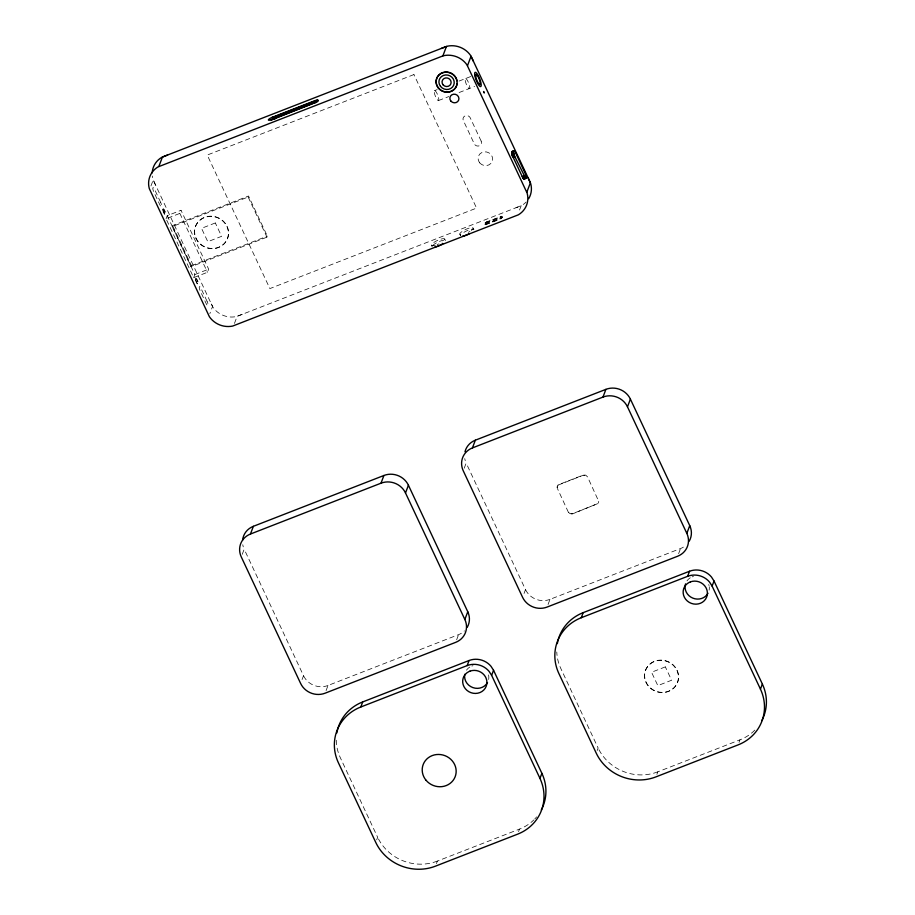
<?xml version="1.0" encoding="UTF-8"?>
<svg xmlns="http://www.w3.org/2000/svg" width="915" height="915" viewBox="0 0 915 915"><rect width="100%" height="100%" fill="white"/><g stroke="black" fill="none" stroke-linecap="round" stroke-linejoin="round"><path stroke-width="0.69" stroke-dasharray="4.58 3.43" d="M557.155 486.746C557.612 490.531 556.183 484.824 559.111 484.458L583.118 475.102L585.669 475.125L587.533 476.864L598.627 501.146M598.753 501.351L598.284 503.136M485.865 224.083L487.478 222.539L502.392 217.244L500.711 218.685L486.906 224.061L485.865 224.083L485.167 222.642L484.916 224.804L499.75 219.406L502.015 216.443L487.1 221.739L485.43 223.043L484.916 224.804M150.964 185.939L153.205 180.003L212.543 306.514L209.855 313.628M163.922 212.326L164.3 211.319M166.061 218.776L167.228 215.677L181.033 210.301L208.654 269.17L207.476 272.281L193.671 277.657L166.061 218.776L179.855 213.401L181.033 210.301M172.237 226.588L172.615 225.57L248.525 196.016L267.352 236.139L266.963 237.157L191.063 266.711L172.237 226.588L248.148 197.022L248.525 196.016M191.063 266.711L191.441 265.693L172.615 225.57M193.671 277.657L194.849 274.546L167.228 215.677M227.389 238.861A17.111 16.001 20.7 0 0 208.7 216.5A17.111 16.001 20.7 0 0 198.372 242.223A17.111 16.001 20.7 0 0 227.389 238.861L227.458 238.666A17.111 16.001 20.7 0 0 208.78 216.295A17.111 16.001 20.7 0 0 198.452 242.018A17.111 16.001 20.7 0 0 227.458 238.666M234.457 323.43L237.145 316.316L521.173 205.726L518.485 212.84M242.235 554.33L244.179 549.194A18.643 17.431 20.7 0 1 242.772 544.745M302.064 679.571L303.528 675.716L244.179 549.194M326.072 690.619L328.016 685.472L458.587 634.633A18.643 17.431 20.7 0 0 464.443 630.881M464.214 468.217L466.158 463.07A18.643 17.431 20.7 0 1 464.751 458.621M376.683 839.821L377.643 837.282L340.323 757.7A45.464 42.502 20.7 0 1 336.365 737.055M456.642 639.779L458.587 634.633M558.047 485.133L583.049 475.308L585.6 475.331L587.533 476.864M524.043 593.458L525.507 589.592L466.158 463.07M568.409 512.32L570.182 513.692L572.504 513.715L597.85 503.582L572.435 513.921L570.114 513.898L568.409 512.32L557.452 488.576M436.409 863.623L437.37 861.084L519.491 829.104A45.464 42.502 20.7 0 0 533.788 819.966M548.051 604.495L549.995 599.359L680.566 548.52A18.643 17.431 20.7 0 0 684.66 546.266M518.531 831.644L519.491 829.104M597.163 750.54L598.124 748.013L560.792 668.43A45.464 42.502 20.7 0 1 556.778 651.983M678.621 553.667L680.566 548.52M677.397 682.784A17.111 16.001 20.7 0 0 658.72 660.413A17.111 16.001 20.7 0 0 648.392 686.136A17.111 16.001 20.7 0 0 677.397 682.784L677.477 682.579A17.111 16.001 20.7 0 0 658.789 660.218A17.111 16.001 20.7 0 0 648.461 685.93A17.111 16.001 20.7 0 0 677.477 682.579M656.89 774.353L657.851 771.814L739.972 739.835A45.464 42.502 20.7 0 0 756.202 728.66M739.011 742.374L739.972 739.835M485.167 222.642L501.637 216.226L499.499 218.879L484.595 224.164M242.315 314.303L236.276 316.579A21.617 20.199 20.7 0 1 213.001 307.303L210.198 301.504M692.175 576.873L692.358 576.793A12.227 11.426 20.7 0 1 693.467 576.439M434.591 90.608L437.164 89.613M459.056 81.08L470.745 76.528M438.479 100.57L448.785 96.567M459.09 92.552L474.645 86.49M191.441 265.693L267.352 236.139M194.849 274.546L208.654 269.17M516.003 207.739L521.985 205.326A21.617 20.199 20.7 0 0 526.114 202.043M155.55 185.013L152.897 179.157A21.617 20.199 20.7 0 1 152.29 176.046M501.797 216.272L502.369 217.393M501.557 216.26L502.266 217.564M501.454 216.432L502.083 217.77M501.26 216.295L501.637 217.095M501.191 216.661L501.82 217.999M500.905 216.363L501.283 217.164M500.871 216.889L501.5 218.228M500.494 217.13L501.134 218.491M500.082 217.347L500.711 218.685M487.1 221.739L487.478 222.539M486.688 221.968L487.066 222.768M486.311 222.196L486.688 222.997M486.277 222.722L486.906 224.061M485.979 222.436L486.357 223.237M485.922 222.803L486.551 224.141M485.728 222.654L486.105 223.454M485.613 222.825L486.242 224.164M485.236 222.757L486.014 224.152M473.169 228.212L473.89 229.757A7.331 1.876 -25.1 0 0 468.789 230.008A7.331 1.876 -25.1 0 0 461.343 234.24M459.799 234.08L460.519 235.635A7.331 1.876 -25.1 0 1 460.714 235.018M444.736 239.067L445.468 240.622M431.468 245.311L432.189 246.867M248.148 197.022L266.963 237.157M179.855 213.401L207.476 272.281M163.488 210.484L164.734 213.161M460.771 234.686A7.331 1.876 -25.1 0 1 462.521 231.198A7.331 1.876 -25.1 0 1 471.5 227.618A7.331 1.876 -25.1 0 1 471.317 230.477M469.955 231.404A7.331 1.876 -25.1 0 1 468.354 232.307M435.494 245.22A7.331 1.876 -25.1 0 1 432.486 243.504A7.331 1.876 -25.1 0 1 442.654 238.724A7.331 1.876 -25.1 0 1 442.139 242.098M438.925 243.882A7.331 1.876 -25.1 0 1 437.187 244.625M432.669 245.609A7.331 1.876 -25.1 0 1 440.607 240.988A7.331 1.876 -25.1 0 1 445.456 241.171M549.995 599.359A18.643 17.431 20.7 0 1 525.507 589.592M328.016 685.472A18.643 17.431 20.7 0 1 303.528 675.716M657.851 771.814A45.464 42.502 20.7 0 1 598.124 748.013M686.993 580.888A12.227 11.426 20.7 0 1 690.276 577.8M708.736 584.525A12.227 11.426 20.7 0 1 709.045 585.623M709.239 586.744A12.227 11.426 20.7 0 1 709.125 590.118M536.648 816.878A45.464 42.502 20.7 0 1 534.772 818.959M466.513 670.169A12.227 11.426 20.7 0 1 469.807 667.069M471.877 666.063A12.227 11.426 20.7 0 1 472.998 665.708M488.564 674.904A12.227 11.426 20.7 0 1 488.37 680.486M437.37 861.084A45.464 42.502 20.7 0 1 377.643 837.282M413.935 74.561L207.236 155.047L269.879 288.58L476.578 208.094L413.935 74.561M215.322 222.951L201.529 228.327L207.797 241.697L221.602 236.322L215.322 222.951M665.342 666.875L651.549 672.25L657.816 685.61L671.61 680.234L665.342 666.875M481.164 141.116L470.241 117.841A3.82 3.569 20.7 0 0 465.22 115.839A3.82 3.569 20.7 0 0 463.345 120.528L474.256 143.804A3.82 3.569 20.7 0 0 479.277 145.805A3.82 3.569 20.7 0 0 481.164 141.116M160.605 202.261L154.749 189.76A3.511 0.869 68.7 0 0 152.862 187.861A3.511 0.869 68.7 0 0 153.869 192.104L159.725 204.594A3.511 0.869 68.7 0 0 161.612 206.504A3.511 0.869 68.7 0 0 160.605 202.261M207.042 301.229L201.174 288.74A3.511 0.869 68.7 0 0 199.298 286.83A3.511 0.869 68.7 0 0 200.294 291.073L206.15 303.563A3.511 0.869 68.7 0 0 208.037 305.473A3.511 0.869 68.7 0 0 207.042 301.229M479.723 162.87A7.331 6.863 20.7 0 0 492.156 161.44A7.331 6.863 20.7 0 0 484.149 151.856A7.331 6.863 20.7 0 0 479.723 162.87M162.836 210.015A3.054 0.755 68.7 0 0 165.009 214.648A3.054 0.755 68.7 0 0 164.494 210.805A3.054 0.755 68.7 0 0 162.836 210.015M195.513 279.693A3.054 0.755 68.7 0 0 197.686 284.325A3.054 0.755 68.7 0 0 197.183 280.493A3.054 0.755 68.7 0 0 195.513 279.693M163.11 209.901A3.054 0.755 68.7 0 0 165.283 214.545A3.054 0.755 68.7 0 0 164.769 210.702A3.054 0.755 68.7 0 0 163.11 209.901M195.799 279.59A3.054 0.755 68.7 0 0 197.972 284.222A3.054 0.755 68.7 0 0 197.457 280.379A3.054 0.755 68.7 0 0 195.799 279.59M465.209 80.394A5.353 1.315 68.7 0 0 469.018 88.503A5.353 1.315 68.7 0 0 468.125 81.778A5.353 1.315 68.7 0 0 465.209 80.394M434.293 92.426A5.353 1.315 68.7 0 0 438.102 100.536A5.353 1.315 68.7 0 0 437.198 93.822A5.353 1.315 68.7 0 0 434.293 92.426"/><path stroke-width="1.37" d="M526.022 178.322L524.101 179.1L522.728 177.59L513.143 157.266C509.575 153.937 513.807 147.452 515.888 153.457L525.37 173.758L526.216 177.053L525.748 178.448L514.802 156.625L513.429 152.325L513.795 150.689M524.569 178.025L524.101 179.1M158.844 166.507L162.424 157.025L446.451 46.436L442.871 55.918L158.032 166.907A21.617 20.199 20.7 0 0 149.317 188.639L209.421 316.784A21.617 20.199 20.7 0 0 232.685 326.06L518.393 214.808A21.617 20.199 20.7 0 0 527.12 193.076L467.016 64.942A21.617 20.199 20.7 0 0 443.741 55.666L442.871 55.918M467.771 611.758L464.854 619.478A18.643 17.431 20.7 0 1 455.67 642.353L325.1 693.193A18.643 17.431 20.7 0 1 300.612 683.425L241.263 556.903A18.643 17.431 20.7 0 1 250.447 534.028L253.364 526.319L383.923 475.48A18.643 17.431 20.7 0 1 408.422 485.236L467.771 611.758A18.643 17.431 20.7 0 1 467.256 627.267M467.474 65.72L471.053 56.238L530.403 182.748L526.811 192.23M250.447 534.028L381.006 483.189L383.923 475.48M464.854 619.478L405.505 492.956L408.422 485.236M541.886 773.335L539.964 778.402A45.464 42.502 20.7 0 1 517.57 834.183L435.449 866.162A45.464 42.502 20.7 0 1 375.733 842.36L338.401 762.778A45.464 42.502 20.7 0 1 360.796 706.998L362.717 701.931L469.052 660.516A18.643 17.431 20.7 0 1 490.989 666.28L493.551 670.283L541.886 773.335A45.464 42.502 20.7 0 1 541.303 809.935M689.75 525.645L686.833 533.365A18.643 17.431 20.7 0 1 677.649 556.229L547.078 607.068A18.643 17.431 20.7 0 1 522.591 597.312L463.242 470.79A18.643 17.431 20.7 0 1 472.426 447.915L475.343 440.195L605.902 389.355A18.643 17.431 20.7 0 1 630.401 399.123L689.75 525.645A18.643 17.431 20.7 0 1 689.235 541.154M360.796 706.998L467.142 665.594L469.052 660.516M539.964 778.402L491.63 675.35L493.551 670.283M472.426 447.915L602.985 397.076L605.902 389.355M686.833 533.365L627.484 406.832L630.401 399.123M762.367 684.054L760.445 689.132A45.464 42.502 20.7 0 1 738.05 744.913L655.929 776.881A45.464 42.502 20.7 0 1 596.203 753.079L558.871 673.509A45.464 42.502 20.7 0 1 581.265 617.728L583.187 612.65L689.533 571.246A18.643 17.431 20.7 0 1 711.47 577.01L714.02 581.002L762.367 684.054A45.464 42.502 20.7 0 1 761.783 720.654M581.265 617.728L687.611 576.324L689.533 571.246M760.445 689.132L712.11 586.08L714.02 581.002M272.91 119.236L274.889 117.337L272.144 117.669L315.401 100.833A3.511 0.904 -25.1 0 1 318.168 100.616A3.511 0.904 -25.1 0 1 315.355 102.8M441.282 48.449L447.332 46.185A21.617 20.199 20.7 0 1 470.596 55.46L473.41 61.248M271.137 119.739L314.394 102.892A3.511 0.904 -25.1 0 0 318.008 100.49A3.511 0.904 -25.1 0 0 315.275 100.559L272.018 117.406A3.511 0.904 -25.1 0 0 268.404 119.808A3.511 0.904 -25.1 0 0 271.137 119.739L272.098 119.648M271.263 120.002L314.394 102.892M511.782 151.615L513.978 150.746M512.514 151.513L514.173 150.872M511.702 152.176L513.361 151.535M511.725 152.553L513.372 151.901M511.771 152.977L513.429 152.325M511.851 153.446L513.509 152.794M511.954 153.949L513.612 153.297M512.103 154.475L513.75 153.834M512.263 155.035L513.921 154.395M512.457 155.596L514.116 154.955M512.663 156.168L514.322 155.527M513.143 157.266L514.802 156.625M522.213 176.606L523.872 175.955M522.728 177.59L524.375 176.95M522.98 178.013L524.638 177.373M523.243 178.379L524.89 177.727M523.483 178.677L525.141 178.025M523.712 178.894L525.37 178.253M523.918 179.031L526.102 178.139M167.594 155.012L161.623 157.426A21.617 20.199 20.7 0 0 152.199 172.901M712.11 586.08L709.548 582.077A18.643 17.431 20.7 0 0 687.611 576.324M491.63 675.35L489.079 671.358A18.643 17.431 20.7 0 0 467.142 665.594M528.047 177.739L530.7 183.595A21.617 20.199 20.7 0 1 528.664 198.727M274.26 117.143L275.095 118.916M272.956 117.395L273.791 119.179M272.018 117.406L272.979 119.453M469.086 233.863A7.331 1.876 -25.1 0 1 462.59 236.184M442.86 243.642A7.331 1.876 -25.1 0 1 434.716 247.142M457.134 83.425A10.603 9.916 20.7 0 1 441.304 90.391A10.603 9.916 20.7 0 1 440.71 73.52A10.603 9.916 20.7 0 1 457.031 80.817M602.985 397.076A18.643 17.431 20.7 0 1 627.484 406.832M464.98 451.781A18.643 17.431 20.7 0 1 475.343 440.195M381.006 483.189A18.643 17.431 20.7 0 1 405.505 492.956M242.601 540.147A18.643 17.431 20.7 0 1 253.364 526.319M557.338 643.634A45.464 42.502 20.7 0 1 583.187 612.65M707.981 593.275A12.227 11.426 20.7 0 1 692.735 598.09A12.227 11.426 20.7 0 1 685.518 583.907M487.501 682.556A12.227 11.426 20.7 0 1 472.815 687.577A12.227 11.426 20.7 0 1 464.774 674.275M336.869 732.904A45.464 42.502 20.7 0 1 362.717 701.931M483.578 91.546L484.149 92.781L483.578 91.546M469.967 671.141L468.892 671.599A12.227 11.426 20.7 0 0 464.008 686.719A12.227 11.426 20.7 0 0 479.986 692.541A12.227 11.426 20.7 0 0 485.922 677.798L485.396 676.757A12.227 11.426 20.7 0 0 469.967 671.141M690.436 581.871L689.372 582.317A12.227 11.426 20.7 0 0 684.477 597.449A12.227 11.426 20.7 0 0 700.455 603.271A12.227 11.426 20.7 0 0 706.391 588.517L705.865 587.487A12.227 11.426 20.7 0 0 690.436 581.871M438.457 88.217A10.603 9.916 20.7 0 0 456.436 86.147A10.603 9.916 20.7 0 0 444.85 72.285A10.603 9.916 20.7 0 0 438.457 88.217M450.878 101.085A4.586 4.289 20.7 0 0 458.644 100.192A4.586 4.289 20.7 0 0 453.646 94.199A4.586 4.289 20.7 0 0 450.878 101.085M474.851 75.659A7.64 1.876 68.7 0 0 480.455 86.616A7.64 1.876 68.7 0 0 478.511 76.139A7.64 1.876 68.7 0 0 474.851 75.659M475.697 76.311A5.353 1.315 68.7 0 0 479.506 84.409A5.353 1.315 68.7 0 0 478.614 77.695A5.353 1.315 68.7 0 0 475.697 76.311M443.066 84.809A4.586 4.289 20.7 0 0 450.843 83.917A4.586 4.289 20.7 0 0 445.834 77.924A4.586 4.289 20.7 0 0 443.066 84.809M440.481 86.353A7.709 7.206 20.7 0 0 453.634 85.335A7.709 7.206 20.7 0 0 445.628 74.961A7.709 7.206 20.7 0 0 440.481 86.353M426.07 780.289A17.111 16.001 20.7 0 0 455.087 776.927A17.111 16.001 20.7 0 0 436.398 754.566A17.111 16.001 20.7 0 0 426.07 780.289"/></g></svg>
